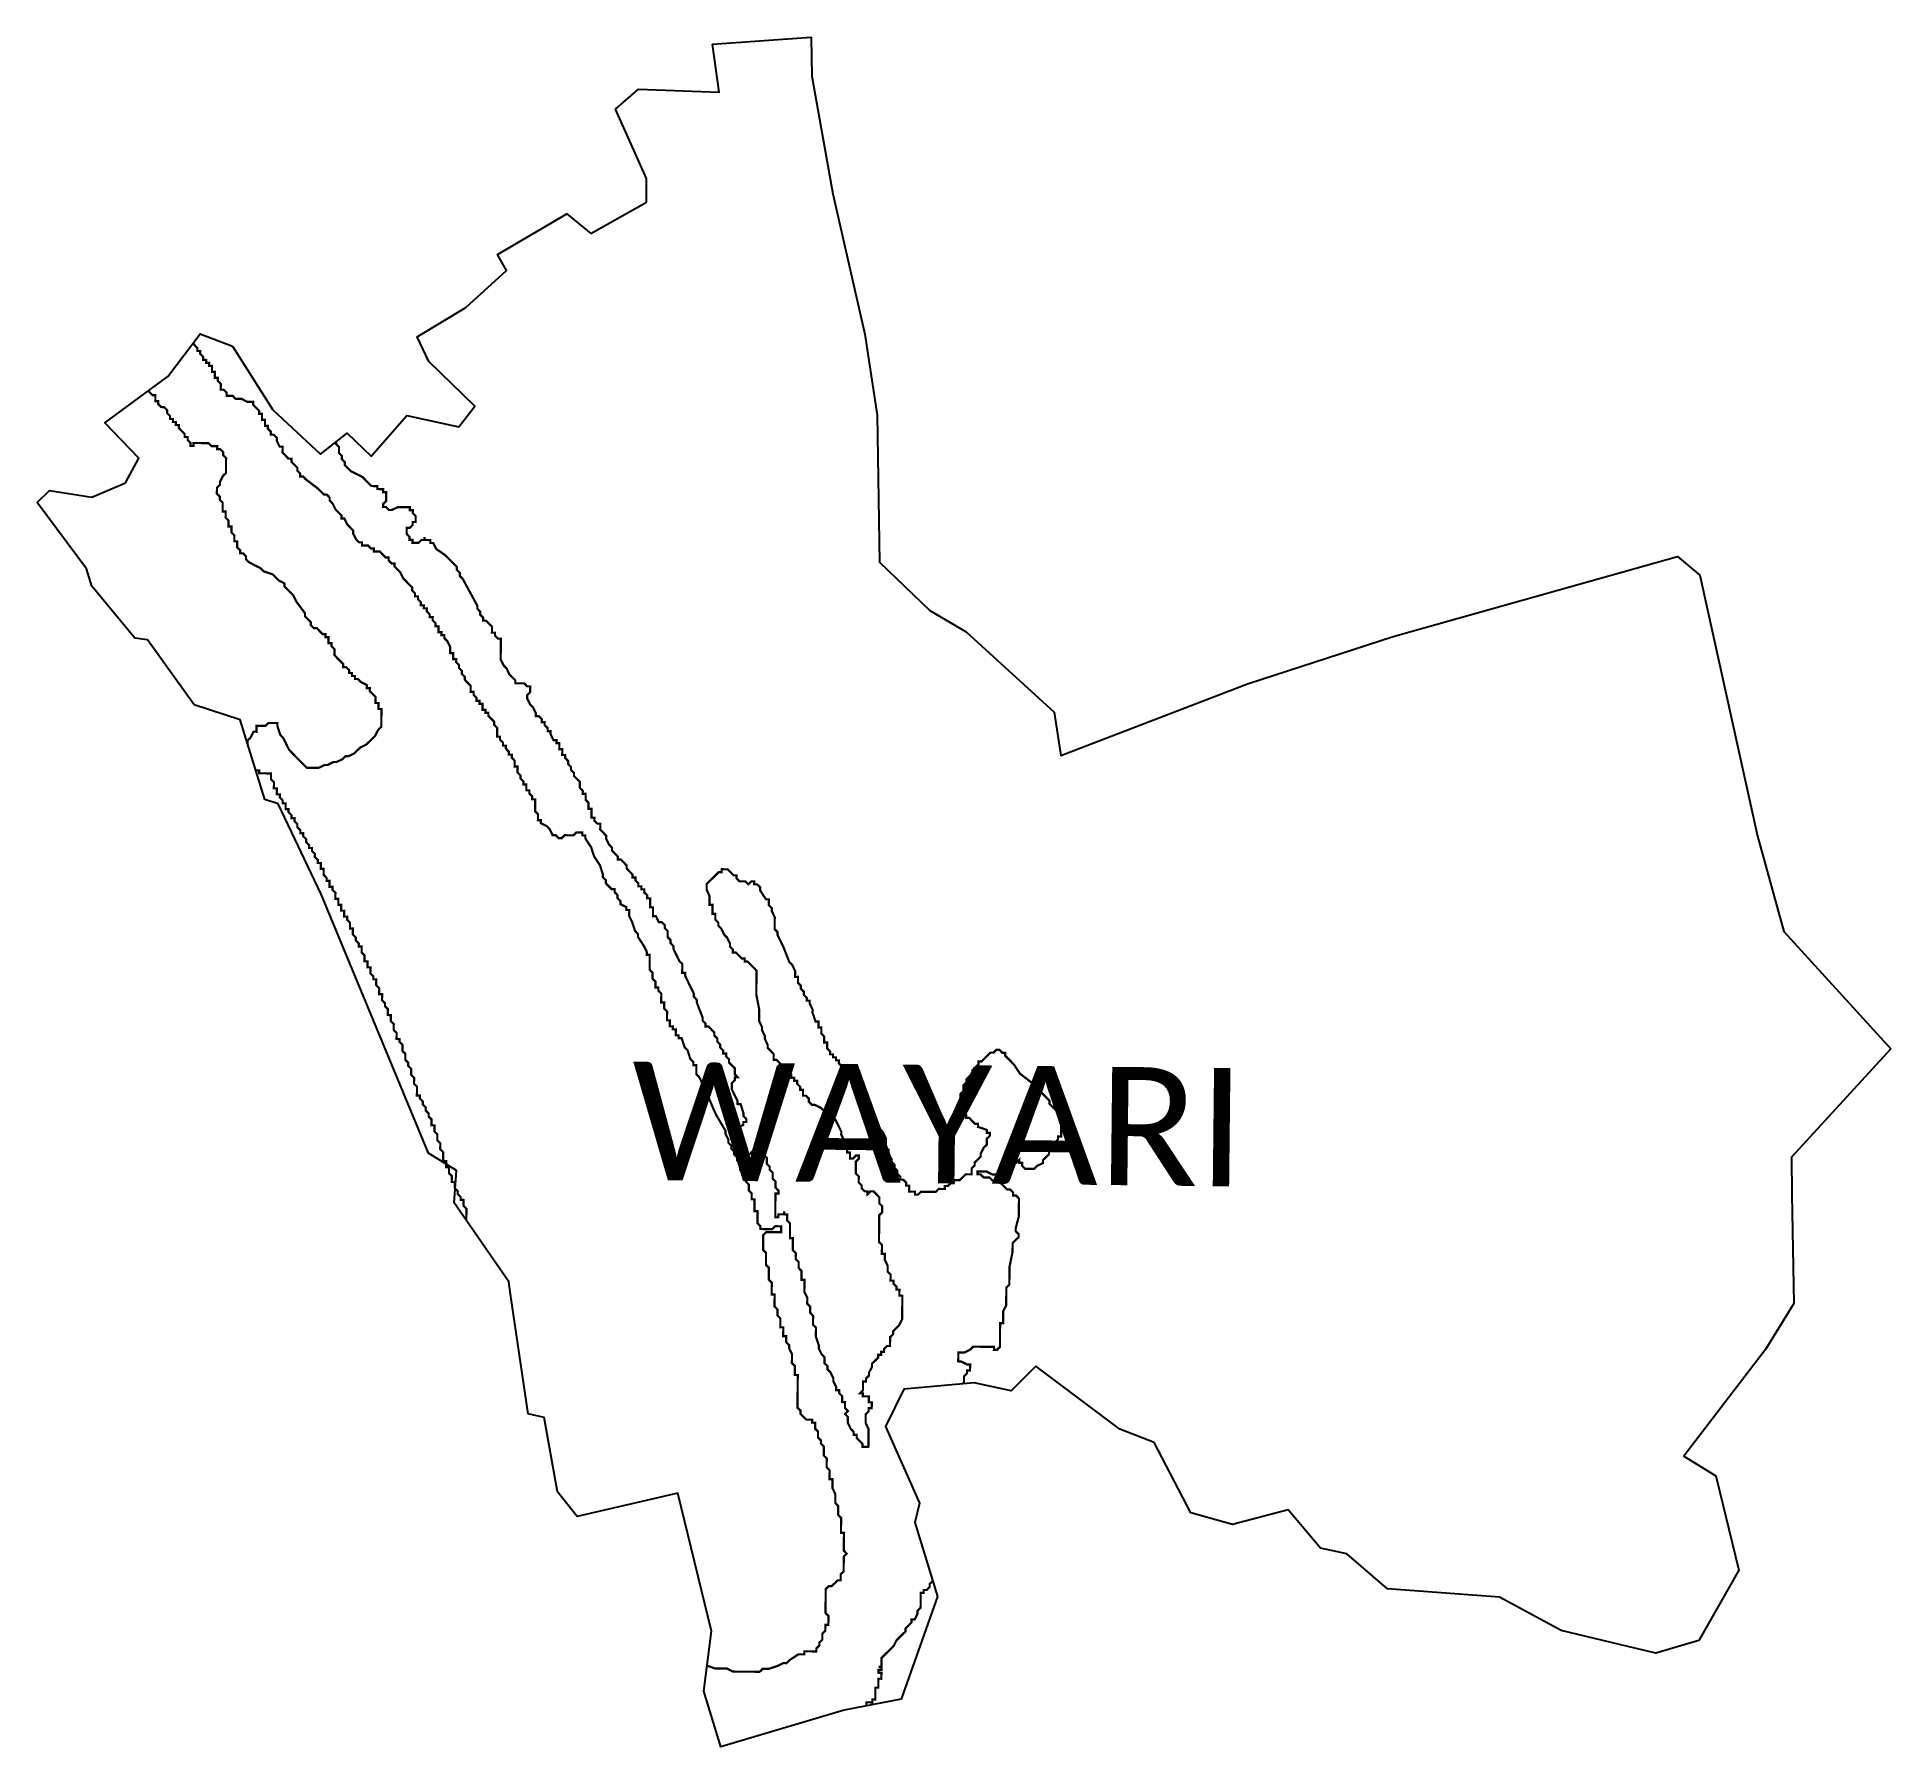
# Model space of a CAD drawing. Header units: metres. Extents: x 337214 to 339741, y 1772614 to 1774944.
import ezdxf

# ---------------------------------------------------------------- set-up
doc = ezdxf.new("R2010")
doc.units = ezdxf.units.M
for name, color, linetype in [('HAZARDS LINE', 1, 'Continuous'), ('village', 3, 'Continuous'), ('VILLAGE NAME', 250, 'Continuous')]:
    doc.layers.add(name, color=color, linetype=linetype)
doc.styles.get("Standard").update_dxf_attribs({"font": 'simplex.shx'})

msp = doc.modelspace()

# ---------------------------------------------------------------- linework, layer by layer
at = {"color": 3, "true_color": 0x00ff00, "flags": 128}
msp.add_lwpolyline([(337968.5, 1774676), (338044.5, 1774718.9)], dxfattribs=at)
at = {"layer": 'HAZARDS LINE', "lineweight": 18, "const_width": 3}
for points in [[(338127, 1772724.7), (338138, 1772720.9), (338146.1, 1772720.9), (338150.2, 1772720.8), (338154.2, 1772720.8), (338162.3, 1772716.7), (338166.3, 1772716.6), (338174.4, 1772716.6), (338186.6, 1772716.5), (338198.7, 1772716.4), (338202.8, 1772720.4), (338206.9, 1772720.4), (338210.9, 1772720.3), (338223.1, 1772724.3), (338231.2, 1772728.3), (338235.3, 1772728.2), (338239.3, 1772732.2), (338251.5, 1772740.2), (338259.6, 1772740.2), (338259.7, 1772744.2), (338263.7, 1772744.2), (338267.8, 1772744.2), (338271.8, 1772744.1), (338275.9, 1772744.1), (338275.9, 1772748.1), (338280, 1772752.1), (338280, 1772756.2), (338284.1, 1772760.2), (338284.1, 1772764.3), (338284.2, 1772768.3), (338288.2, 1772772.3), (338288.3, 1772776.4), (338288.3, 1772780.4), (338292.3, 1772780.4), (338292.4, 1772784.4), (338292.4, 1772788.5), (338292.4, 1772792.5), (338288.4, 1772796.6), (338288.5, 1772800.7), (338288.5, 1772804.7), (338288.5, 1772808.8), (338288.6, 1772812.8), (338288.6, 1772816.9), (338288.6, 1772820.9), (338288.7, 1772825), (338288.7, 1772829), (338292.8, 1772833), (338296.8, 1772833), (338305, 1772841), (338309, 1772841), (338309.1, 1772845), (338309.1, 1772849.1), (338313.2, 1772853.1), (338313.2, 1772857.1), (338313.2, 1772861.2), (338313.3, 1772865.2), (338313.3, 1772869.3), (338313.3, 1772873.3), (338317.4, 1772877.3), (338313.4, 1772881.4), (338313.4, 1772885.5), (338313.5, 1772889.5), (338313.5, 1772893.6), (338313.5, 1772897.6), (338313.6, 1772901.7), (338313.6, 1772905.7), (338309.6, 1772905.7), (338309.6, 1772909.8), (338309.6, 1772913.8), (338309.7, 1772917.9), (338309.7, 1772921.9), (338309.7, 1772926), (338305.7, 1772930.1), (338305.7, 1772934.1), (338305.8, 1772938.2), (338305.8, 1772942.2), (338301.8, 1772946.3), (338301.8, 1772950.3), (338301.9, 1772954.4), (338301.9, 1772958.4), (338297.9, 1772966.6), (338298, 1772970.6), (338298, 1772974.7), (338298, 1772978.7), (338294, 1772978.7), (338294, 1772982.8), (338294, 1772986.8), (338294.1, 1772990.9), (338290.1, 1772995), (338290.1, 1772999), (338290.1, 1773003.1), (338290.2, 1773007.1), (338286.1, 1773011.2), (338286.2, 1773015.2), (338286.2, 1773019.3), (338286.2, 1773023.3), (338282.2, 1773027.4), (338282.3, 1773031.5), (338278.2, 1773035.6), (338278.3, 1773039.6), (338278.3, 1773043.6), (338274.3, 1773047.7), (338274.3, 1773051.8), (338274.4, 1773055.8), (338270.3, 1773055.9), (338270.3, 1773059.9), (338266.3, 1773059.9), (338262.2, 1773060), (338258.2, 1773064.1), (338254.2, 1773068.1), (338254.3, 1773072.2), (338250.2, 1773076.3), (338250.3, 1773080.3), (338250.3, 1773084.4), (338250.3, 1773088.4), (338250.5, 1773104.6), (338250.5, 1773108.7), (338250.6, 1773116.7), (338250.6, 1773120.8), (338246.6, 1773120.8), (338246.6, 1773124.9), (338246.6, 1773128.9), (338246.7, 1773133), (338242.6, 1773137.1), (338242.7, 1773141.1), (338242.7, 1773145.2), (338242.7, 1773149.2), (338238.8, 1773157.3), (338238.8, 1773161.4), (338234.8, 1773165.5), (338234.8, 1773169.5), (338234.8, 1773173.6), (338230.8, 1773173.6), (338230.8, 1773177.6), (338230.9, 1773181.7), (338230.9, 1773185.7), (338226.8, 1773185.8), (338226.9, 1773189.8), (338226.9, 1773193.9), (338226.9, 1773197.9), (338222.9, 1773202), (338223, 1773206), (338223, 1773210.1), (338219, 1773214.2), (338219, 1773218.2), (338219, 1773222.3), (338219.1, 1773226.3), (338219.1, 1773230.4), (338215.1, 1773230.4), (338215.1, 1773234.4), (338215.1, 1773238.5), (338215.2, 1773242.5), (338215.2, 1773246.6), (338211.2, 1773250.7), (338211.2, 1773254.7), (338211.3, 1773258.8), (338211.3, 1773262.8), (338211.3, 1773266.9), (338207.3, 1773270.9), (338207.3, 1773275), (338207.4, 1773279), (338207.4, 1773283.1), (338207.4, 1773287.1), (338203.4, 1773291.2), (338203.5, 1773295.3), (338203.5, 1773299.3), (338203.5, 1773303.4), (338203.6, 1773307.4), (338203.6, 1773311.5), (338207.7, 1773315.5), (338211.7, 1773315.4), (338215.8, 1773315.4), (338219.8, 1773315.4), (338223.9, 1773315.3), (338227.9, 1773315.3), (338227.9, 1773319.4), (338228, 1773323.4), (338223.9, 1773323.4), (338219.9, 1773323.5), (338215.8, 1773319.5), (338211.7, 1773319.5), (338207.7, 1773319.5), (338203.7, 1773319.6), (338199.6, 1773319.6), (338199.6, 1773323.6), (338195.6, 1773327.7), (338195.7, 1773331.8), (338195.7, 1773335.8), (338195.7, 1773339.9), (338195.8, 1773343.9), (338191.7, 1773343.9), (338191.7, 1773348), (338191.8, 1773352), (338191.8, 1773356.1), (338191.8, 1773360.1), (338187.8, 1773360.2), (338187.8, 1773364.2), (338187.9, 1773368.3), (338183.8, 1773372.3), (338183.9, 1773376.4), (338183.9, 1773380.4), (338179.9, 1773384.5), (338179.9, 1773388.6), (338180, 1773392.6), (338180, 1773396.7), (338175.9, 1773396.7), (338176, 1773400.7), (338171.9, 1773400.8), (338172, 1773404.8), (338172, 1773408.9), (338168, 1773413), (338168, 1773417), (338164, 1773421.1), (338164, 1773425.1), (338160, 1773429.2), (338160.1, 1773433.3), (338156, 1773437.3), (338156.1, 1773441.4), (338152.1, 1773449.5), (338152.1, 1773453.6), (338140.1, 1773473.9), (338136.2, 1773482), (338124.3, 1773510.5), (338120.3, 1773518.6), (338116.3, 1773526.7), (338112.3, 1773530.8), (338112.3, 1773534.9), (338112.4, 1773543), (338108.3, 1773543), (338108.4, 1773547), (338104.3, 1773551.1), (338100.4, 1773563.3), (338096.4, 1773567.4), (338092.4, 1773579.6), (338088.4, 1773579.6), (338088.4, 1773583.6), (338084.4, 1773583.7), (338084.4, 1773587.7), (338084.4, 1773591.8), (338080.4, 1773591.8), (338080.4, 1773595.8), (338076.4, 1773595.9), (338076.4, 1773599.9), (338076.4, 1773604), (338072.4, 1773604), (338072.4, 1773608.1), (338072.5, 1773612.1), (338072.5, 1773616.2), (338068.5, 1773620.2), (338068.5, 1773624.3), (338068.5, 1773628.3), (338064.5, 1773628.4), (338064.5, 1773632.4), (338064.6, 1773636.5), (338064.6, 1773640.5), (338060.6, 1773644.6), (338060.6, 1773648.6), (338056.6, 1773648.7), (338056.6, 1773652.7), (338056.6, 1773656.8), (338052.6, 1773660.9), (338052.7, 1773664.9), (338052.7, 1773668.9), (338048.7, 1773673), (338048.7, 1773677.1), (338048.7, 1773681.1), (338048.8, 1773685.2), (338048.8, 1773689.2), (338048.8, 1773693.3), (338044.8, 1773693.3), (338044.8, 1773697.4), (338040.8, 1773705.5), (338032.8, 1773717.7), (338032.9, 1773721.7), (338028.9, 1773725.8), (338024.9, 1773738), (338020.9, 1773746.1), (338021, 1773754.2), (338017, 1773754.3), (338017, 1773758.3), (338008.9, 1773762.4), (338009, 1773766.5), (338004.9, 1773770.5), (338005, 1773774.6), (338001, 1773778.7), (338001, 1773782.7), (337996.9, 1773782.8), (337992.9, 1773786.8), (337988.9, 1773790.9), (337989, 1773795), (337984.9, 1773799), (337985, 1773803.1), (337981, 1773815.3), (337973, 1773827.5), (337969.1, 1773839.7), (337961.1, 1773851.9), (337961.1, 1773855.9), (337957.1, 1773856), (337957.1, 1773860), (337953.1, 1773860), (337949, 1773860.1), (337944.9, 1773856.1), (337940.9, 1773856.1), (337932.8, 1773856.2), (337928.7, 1773852.1), (337924.7, 1773852.2), (337920.6, 1773856.3), (337916.6, 1773856.3), (337912.6, 1773864.4), (337908.6, 1773868.5), (337900.5, 1773872.6), (337900.6, 1773876.7), (337896.5, 1773876.7), (337896.6, 1773880.7), (337896.6, 1773884.8), (337892.6, 1773888.9), (337892.6, 1773892.9), (337892.6, 1773897), (337892.7, 1773901), (337892.7, 1773905.1), (337888.7, 1773905.1), (337888.7, 1773909.1), (337884.7, 1773913.2), (337884.7, 1773917.3), (337880.7, 1773917.3), (337880.7, 1773921.4), (337880.7, 1773925.4), (337876.7, 1773925.4), (337876.7, 1773929.5), (337872.7, 1773933.6), (337872.7, 1773937.6), (337868.7, 1773941.7), (337868.7, 1773945.7), (337868.8, 1773949.8), (337864.7, 1773949.8), (337864.8, 1773953.9), (337864.8, 1773957.9), (337860.8, 1773962), (337860.8, 1773966), (337856.8, 1773966.1), (337856.8, 1773970.1), (337852.8, 1773974.2), (337852.8, 1773978.3), (337848.8, 1773978.3), (337848.8, 1773982.3), (337844.8, 1773986.4), (337844.8, 1773990.5), (337840.8, 1773990.5), (337840.8, 1773994.6), (337840.9, 1774002.6), (337836.9, 1774006.7), (337836.9, 1774010.8), (337832.9, 1774014.9), (337828.9, 1774018.9), (337828.9, 1774023), (337824.9, 1774023), (337824.9, 1774027.1), (337820.8, 1774027.1), (337820.9, 1774031.1), (337820.9, 1774035.2), (337816.9, 1774035.2), (337816.9, 1774039.3), (337812.8, 1774039.3), (337812.9, 1774043.4), (337808.9, 1774047.4), (337808.9, 1774051.5), (337804.8, 1774051.5), (337804.9, 1774055.6), (337804.9, 1774059.6), (337800.9, 1774063.7), (337796.9, 1774067.8), (337796.9, 1774071.8), (337792.9, 1774075.9), (337792.9, 1774080), (337788.9, 1774084), (337789, 1774088.1), (337784.9, 1774092.2), (337785, 1774096.2), (337780.9, 1774096.2), (337781, 1774100.3), (337781, 1774104.3), (337776.9, 1774104.4), (337777, 1774108.4), (337777, 1774112.5), (337773, 1774120.6), (337769, 1774124.7), (337769, 1774128.7), (337765, 1774128.8), (337765, 1774132.8), (337761, 1774132.8), (337761, 1774136.9), (337761.1, 1774140.9), (337757, 1774141), (337757, 1774145), (337753, 1774149.1), (337753.1, 1774153.2), (337749, 1774153.2), (337749, 1774157.2), (337745, 1774161.3), (337745.1, 1774165.4), (337741, 1774165.4), (337741, 1774169.4), (337737, 1774169.5), (337737, 1774173.5), (337733, 1774177.6), (337733, 1774181.7), (337729, 1774181.7), (337729, 1774185.7), (337725, 1774189.8), (337725.1, 1774193.9), (337721, 1774197.9), (337717, 1774202), (337713, 1774206.1), (337709, 1774214.2), (337705, 1774218.3), (337701, 1774222.4), (337701, 1774226.5), (337697, 1774226.5), (337693, 1774230.6), (337693, 1774234.6), (337689, 1774234.6), (337684.9, 1774238.7), (337680.9, 1774242.8), (337676.9, 1774242.8), (337672.8, 1774242.9), (337672.9, 1774246.9), (337668.8, 1774247), (337664.8, 1774251), (337660.8, 1774251.1), (337656.7, 1774251.1), (337656.7, 1774255.2), (337652.7, 1774255.2), (337648.7, 1774259.3), (337644.7, 1774267.4), (337644.7, 1774271.4), (337640.7, 1774275.5), (337636.7, 1774279.6), (337632.7, 1774287.7), (337628.7, 1774287.8), (337628.7, 1774291.8), (337624.7, 1774295.9), (337620.7, 1774300), (337616.7, 1774308.1), (337612.7, 1774312.2), (337612.7, 1774316.2), (337608.7, 1774320.3), (337604.7, 1774320.4), (337596.6, 1774328.5), (337580.5, 1774340.8), (337576.5, 1774344.9), (337572.5, 1774344.9), (337572.5, 1774349), (337568.5, 1774353), (337568.5, 1774357.1), (337564.5, 1774361.2), (337560.5, 1774365.2), (337560.5, 1774369.3), (337556.5, 1774369.3), (337552.5, 1774373.4), (337548.4, 1774377.5), (337548.5, 1774381.5), (337548.5, 1774385.6), (337544.5, 1774385.6), (337540.5, 1774393.7), (337540.5, 1774397.8), (337536.5, 1774401.9), (337532.5, 1774401.9), (337532.5, 1774406), (337528.5, 1774410), (337528.5, 1774414.1), (337524.5, 1774414.1), (337524.5, 1774418.2), (337524.5, 1774422.2), (337520.5, 1774422.2), (337520.5, 1774426.3), (337520.5, 1774430.3), (337516.5, 1774430.4), (337516.5, 1774434.4), (337512.5, 1774438.5), (337508.5, 1774442.6), (337508.5, 1774446.6), (337504.5, 1774446.7), (337500.4, 1774446.7), (337492.4, 1774450.8), (337488.3, 1774450.8), (337484.3, 1774450.9), (337480.3, 1774455), (337476.2, 1774455), (337472.2, 1774455), (337472.2, 1774459.1), (337468.2, 1774463.2), (337464.1, 1774463.2), (337464.2, 1774467.2), (337464.2, 1774471.3), (337460.2, 1774475.4), (337460.2, 1774479.4), (337456.2, 1774479.5), (337456.2, 1774483.5), (337456.2, 1774487.5), (337452.2, 1774487.6), (337452.2, 1774491.6), (337452.3, 1774495.7), (337448.2, 1774495.7), (337448.3, 1774499.8), (337444.2, 1774499.8), (337444.2, 1774503.8), (337440.2, 1774503.9), (337440.2, 1774507.9), (337436.2, 1774512), (337436.2, 1774516), (337432.2, 1774516.1), (337432.2, 1774520.1), (337428.2, 1774524.2), (337426.8, 1774527.2)], [(337365.6, 1774462), (337367, 1774459.9), (337371, 1774455.9), (337375, 1774455.8), (337375, 1774451.8), (337375, 1774447.7), (337379, 1774447.7), (337379, 1774443.6), (337383, 1774439.6), (337387, 1774439.5), (337391.1, 1774435.4), (337391, 1774431.4), (337395, 1774427.3), (337395, 1774423.3), (337399.1, 1774423.2), (337399, 1774419.2), (337403.1, 1774419.2), (337403, 1774415.1), (337407.1, 1774415.1), (337407.1, 1774411), (337411.1, 1774406.9), (337415.1, 1774402.9), (337415, 1774398.8), (337419.1, 1774398.8), (337419.1, 1774394.7), (337423.1, 1774390.7), (337423, 1774386.6), (337427.1, 1774386.6), (337427.1, 1774390.6), (337431.2, 1774390.6), (337435.2, 1774390.6), (337439.3, 1774390.5), (337443.3, 1774390.5), (337447.4, 1774390.5), (337451.4, 1774386.4), (337455.4, 1774386.3), (337459.5, 1774386.3), (337459.4, 1774382.3), (337463.5, 1774382.2), (337467.5, 1774378.1), (337467.5, 1774374.1), (337471.5, 1774370), (337471.4, 1774366), (337471.4, 1774361.9), (337471.4, 1774357.9), (337471.3, 1774353.8), (337471.3, 1774349.8), (337467.2, 1774345.8), (337463.1, 1774337.7), (337463.1, 1774333.7), (337459, 1774329.6), (337459, 1774325.6), (337458.9, 1774321.5), (337463, 1774317.5), (337462.9, 1774313.4), (337466.9, 1774309.3), (337466.9, 1774305.3), (337466.9, 1774301.2), (337466.8, 1774297.2), (337470.9, 1774297.2), (337470.9, 1774293.1), (337470.8, 1774289.1), (337474.8, 1774285), (337474.8, 1774280.9), (337474.8, 1774276.9), (337478.8, 1774276.8), (337478.8, 1774272.8), (337478.7, 1774268.7), (337482.8, 1774264.7), (337482.7, 1774260.6), (337482.7, 1774256.6), (337486.7, 1774256.5), (337486.7, 1774252.5), (337486.7, 1774248.4), (337490.7, 1774244.4), (337490.7, 1774240.3), (337494.7, 1774240.3), (337498.7, 1774236.2), (337498.7, 1774232.2), (337502.7, 1774228.1), (337518.8, 1774219.8), (337522.8, 1774215.8), (337535, 1774211.6), (337539, 1774207.5), (337543, 1774203.5), (337551, 1774199.3), (337551, 1774195.3), (337555, 1774191.2), (337559, 1774187.1), (337563.1, 1774183), (337567, 1774174.9), (337579, 1774158.6), (337579, 1774154.6), (337583, 1774150.5), (337587, 1774146.4), (337587, 1774142.4), (337591, 1774138.3), (337595.1, 1774138.3), (337603.1, 1774130.1), (337607.1, 1774130.1), (337607.1, 1774126), (337611.2, 1774126), (337611.1, 1774117.9), (337615.1, 1774117.8), (337615.1, 1774113.8), (337619.1, 1774109.7), (337619.1, 1774105.7), (337619.1, 1774101.6), (337623.1, 1774097.5), (337627.1, 1774093.5), (337631.1, 1774089.4), (337631.1, 1774085.3), (337635.1, 1774085.3), (337639.1, 1774081.2), (337639.1, 1774077.2), (337643.1, 1774077.1), (337643.1, 1774073.1), (337647.2, 1774073.1), (337647.1, 1774069), (337651.2, 1774069), (337655.2, 1774064.9), (337663.3, 1774060.8), (337663.2, 1774056.7), (337667.3, 1774056.7), (337667.2, 1774052.6), (337671.2, 1774048.6), (337675.3, 1774044.5), (337675.2, 1774040.4), (337675.2, 1774036.4), (337679.2, 1774036.4), (337679.2, 1774032.3), (337679.2, 1774028.3), (337683.2, 1774028.2), (337683.2, 1774024.2), (337683.2, 1774020.1), (337683.1, 1774016.1), (337683.1, 1774012), (337683.1, 1774008), (337683, 1774003.9), (337678.9, 1773999.9), (337674.8, 1773991.9), (337670.8, 1773987.8), (337666.7, 1773983.8), (337662.6, 1773979.8), (337654.5, 1773975.8), (337650.4, 1773971.8), (337646.3, 1773967.8), (337638.2, 1773963.8), (337634.1, 1773963.8), (337630, 1773959.8), (337621.9, 1773955.9), (337617.9, 1773955.9), (337609.7, 1773951.9), (337605.7, 1773951.9), (337597.6, 1773948), (337593.5, 1773948), (337589.5, 1773948), (337585.4, 1773948.1), (337581.4, 1773948.1), (337577.4, 1773952.2), (337573.3, 1773956.2), (337569.3, 1773960.3), (337565.3, 1773964.4), (337557.3, 1773972.6), (337553.3, 1773980.7), (337549.3, 1773988.8), (337545.3, 1773992.9), (337541.4, 1774005.1), (337541.4, 1774009.1), (337537.3, 1774009.2), (337533.3, 1774009.2), (337529.3, 1774009.2), (337525.2, 1774005.2), (337521.1, 1774005.3), (337517.1, 1774005.3), (337513, 1774005.3), (337513, 1774001.3), (337513, 1773997.2), (337508.9, 1773997.3), (337504.8, 1773989.2), (337500.7, 1773985.2), (337500.7, 1773981.1), (337500.7, 1773980.6)], [(337621.4, 1774392.1), (337621.4, 1774389), (337625.4, 1774385), (337625.4, 1774380.9), (337625.4, 1774376.9), (337629.4, 1774372.8), (337629.3, 1774368.7), (337633.3, 1774364.6), (337633.3, 1774360.6), (337637.3, 1774356.5), (337641.3, 1774352.4), (337649.4, 1774348.3), (337657.5, 1774344.2), (337661.5, 1774340.1), (337665.5, 1774336), (337669.5, 1774332), (337673.6, 1774331.9), (337677.6, 1774331.9), (337677.6, 1774327.9), (337681.6, 1774327.8), (337685.7, 1774327.8), (337685.6, 1774323.7), (337689.7, 1774323.7), (337689.6, 1774319.7), (337689.6, 1774315.6), (337689.6, 1774311.6), (337685.5, 1774307.5), (337685.5, 1774303.5), (337689.5, 1774303.5), (337693.5, 1774299.4), (337697.6, 1774299.4), (337705.7, 1774303.3), (337709.8, 1774303.3), (337713.8, 1774303.3), (337717.9, 1774303.2), (337721.9, 1774303.2), (337721.9, 1774299.2), (337725.9, 1774299.1), (337725.9, 1774295.1), (337729.9, 1774291), (337729.9, 1774286.9), (337729.8, 1774282.9), (337725.8, 1774282.9), (337725.7, 1774278.9), (337721.7, 1774274.9), (337717.6, 1774274.9), (337717.6, 1774270.8), (337717.6, 1774266.8), (337721.6, 1774262.7), (337721.5, 1774258.7), (337725.6, 1774258.6), (337725.5, 1774254.6), (337729.6, 1774254.6), (337733.6, 1774254.5), (337737.7, 1774258.5), (337741.8, 1774258.5), (337741.8, 1774262.6), (337741.8, 1774258.5), (337745.8, 1774258.5), (337749.9, 1774258.4), (337749.8, 1774254.4), (337753.9, 1774254.4), (337757.9, 1774246.2), (337769.9, 1774238), (337774, 1774234), (337782, 1774225.8), (337786, 1774221.7), (337786, 1774217.7), (337790, 1774213.6), (337789.9, 1774209.5), (337794, 1774205.5), (337813.9, 1774168.9), (337813.9, 1774164.8), (337817.9, 1774160.7), (337817.8, 1774156.7), (337821.9, 1774152.6), (337821.8, 1774148.5), (337825.9, 1774148.5), (337829.9, 1774144.4), (337833.9, 1774140.3), (337833.9, 1774136.3), (337833.8, 1774132.3), (337837.9, 1774132.2), (337837.9, 1774128.2), (337841.9, 1774124.1), (337845.9, 1774124.1), (337845.9, 1774120), (337845.9, 1774116), (337845.8, 1774111.9), (337845.8, 1774107.9), (337845.8, 1774103.8), (337845.7, 1774099.8), (337845.7, 1774095.7), (337849.7, 1774087.6), (337853.7, 1774083.5), (337857.7, 1774075.4), (337861.7, 1774071.3), (337865.7, 1774067.2), (337865.7, 1774063.2), (337869.7, 1774063.1), (337873.8, 1774063.1), (337877.8, 1774063.1), (337881.8, 1774059), (337885.9, 1774059), (337885.8, 1774054.9), (337885.8, 1774050.9), (337881.7, 1774046.8), (337881.7, 1774042.8), (337885.7, 1774034.7), (337889.7, 1774030.6), (337893.7, 1774022.5), (337893.6, 1774018.4), (337897.7, 1774018.4), (337901.7, 1774014.3), (337901.7, 1774010.2), (337905.7, 1774010.2), (337905.7, 1774006.2), (337909.7, 1774002.1), (337909.7, 1773998), (337913.7, 1773998), (337913.7, 1773994), (337917.6, 1773985.8), (337921.7, 1773985.8), (337921.7, 1773981.7), (337925.7, 1773981.7), (337925.7, 1773977.7), (337925.6, 1773973.6), (337929.7, 1773973.6), (337929.7, 1773969.5), (337929.6, 1773965.5), (337933.7, 1773965.5), (337933.6, 1773961.4), (337937.7, 1773957.3), (337937.6, 1773953.3), (337941.6, 1773949.2), (337941.6, 1773945.1), (337945.6, 1773941.1), (337945.6, 1773937), (337949.6, 1773932.9), (337953.6, 1773928.9), (337953.6, 1773924.8), (337953.5, 1773920.8), (337957.6, 1773916.7), (337957.5, 1773912.6), (337961.6, 1773912.6), (337961.5, 1773908.5), (337961.5, 1773904.5), (337965.5, 1773900.4), (337965.5, 1773896.4), (337965.5, 1773892.3), (337969.5, 1773892.3), (337969.5, 1773888.2), (337969.4, 1773884.2), (337969.4, 1773880.1), (337973.5, 1773880.1), (337973.4, 1773876.1), (337977.4, 1773872), (337981.5, 1773871.9), (337981.5, 1773867.9), (337981.4, 1773863.9), (337985.4, 1773859.8), (337989.4, 1773855.7), (337989.4, 1773851.6), (337993.4, 1773843.5), (337997.4, 1773839.4), (337997.4, 1773835.4), (338001.4, 1773831.3), (338005.4, 1773827.2), (338005.4, 1773823.2), (338009.4, 1773823.1), (338013.4, 1773819.1), (338017.4, 1773815), (338017.4, 1773810.9), (338021.4, 1773806.8), (338025.4, 1773802.8), (338025.4, 1773798.7), (338029.5, 1773798.7), (338029.4, 1773794.6), (338033.4, 1773790.6), (338033.4, 1773786.5), (338037.5, 1773786.5), (338037.4, 1773782.4), (338041.5, 1773782.4), (338041.4, 1773778.3), (338045.5, 1773774.3), (338045.4, 1773770.2), (338049.5, 1773770.2), (338049.4, 1773766.1), (338049.4, 1773758), (338053.4, 1773758), (338053.4, 1773754), (338053.3, 1773749.9), (338053.3, 1773745.9), (338057.4, 1773745.8), (338061.3, 1773737.7), (338065.4, 1773737.7), (338069.4, 1773733.6), (338069.4, 1773729.5), (338073.4, 1773725.5), (338073.4, 1773721.4), (338073.3, 1773717.4), (338077.3, 1773713.3), (338077.3, 1773709.2), (338081.3, 1773705.1), (338081.3, 1773701.1), (338085.3, 1773693), (338089.2, 1773684.8), (338093.3, 1773680.8), (338093.2, 1773672.7), (338093.2, 1773668.6), (338097.2, 1773668.6), (338097.2, 1773664.5), (338109.1, 1773640.1), (338109.1, 1773636.1), (338113.1, 1773632), (338113.1, 1773628), (338121, 1773607.7), (338121, 1773603.6), (338125, 1773599.5), (338124.9, 1773595.5), (338129, 1773595.5), (338133, 1773591.4), (338137, 1773587.3), (338137, 1773583.2), (338141, 1773579.2), (338141, 1773575.1), (338145, 1773571), (338145, 1773567), (338149, 1773562.9), (338148.9, 1773558.9), (338153, 1773558.8), (338152.9, 1773554.8), (338157, 1773550.7), (338156.9, 1773546.6), (338160.9, 1773542.6), (338165, 1773538.5), (338164.9, 1773534.4), (338164.9, 1773530.4), (338168.9, 1773526.3), (338164.9, 1773526.3), (338164.8, 1773522.3), (338160.7, 1773518.3), (338160.7, 1773514.2), (338160.7, 1773510.2), (338168.6, 1773493.9), (338168.6, 1773489.9), (338172.7, 1773489.8), (338176.6, 1773477.7), (338176.6, 1773473.6), (338180.6, 1773469.5), (338180.6, 1773465.5), (338176.5, 1773465.5), (338176.5, 1773461.5), (338168.3, 1773457.5), (338164.3, 1773457.5), (338168.3, 1773453.4), (338168.2, 1773445.3), (338172.3, 1773441.3), (338172.2, 1773433.2), (338176.2, 1773425), (338180.2, 1773421), (338184.2, 1773420.9), (338188.3, 1773424.9), (338192.4, 1773424.9), (338196.4, 1773424.9), (338196.4, 1773428.9), (338200.5, 1773428.9), (338200.5, 1773424.8), (338204.5, 1773424.8), (338204.5, 1773420.8), (338208.5, 1773416.7), (338208.5, 1773412.6), (338208.4, 1773408.6), (338212.4, 1773404.5), (338212.4, 1773400.4), (338216.4, 1773396.4), (338216.4, 1773392.3), (338216.4, 1773388.3), (338220.4, 1773384.2), (338220.3, 1773380.1), (338220.3, 1773376.1), (338224.3, 1773372), (338224.3, 1773368), (338220.2, 1773368), (338220.2, 1773359.9), (338220.1, 1773355.9), (338220.1, 1773351.8), (338220.1, 1773347.8), (338220, 1773339.7), (338220, 1773335.6), (338224, 1773335.6), (338224.1, 1773339.6), (338232.1, 1773339.6), (338232.2, 1773343.6), (338232.1, 1773339.6), (338236.2, 1773339.5), (338236.1, 1773331.4), (338240.1, 1773327.4), (338240.1, 1773323.3), (338240.1, 1773319.3), (338240, 1773315.2), (338240, 1773311.2), (338240, 1773307.1), (338244, 1773307.1), (338244, 1773303), (338243.9, 1773294.9), (338243.9, 1773290.9), (338247.9, 1773286.8), (338247.9, 1773282.8), (338247.8, 1773278.7), (338251.9, 1773274.6), (338251.8, 1773270.6), (338251.8, 1773266.5), (338255.8, 1773262.4), (338255.8, 1773258.4), (338255.7, 1773254.4), (338255.7, 1773250.3), (338259.8, 1773250.3), (338259.7, 1773246.2), (338259.7, 1773238.1), (338259.6, 1773234.1), (338263.6, 1773225.9), (338263.6, 1773221.9), (338263.5, 1773217.9), (338267.6, 1773213.8), (338267.5, 1773205.7), (338271.5, 1773201.6), (338271.5, 1773197.5), (338271.4, 1773193.5), (338271.4, 1773189.4), (338275.4, 1773185.4), (338275.4, 1773181.3), (338275.3, 1773173.2), (338279.3, 1773161), (338279.2, 1773157), (338283.2, 1773148.9), (338287.2, 1773144.8), (338287.2, 1773136.7), (338291.2, 1773132.6), (338291.1, 1773128.6), (338295.2, 1773124.5), (338299.1, 1773116.4), (338299.1, 1773112.3), (338303.1, 1773104.2), (338303.1, 1773100.1), (338307.1, 1773100.1), (338307.1, 1773096), (338311.1, 1773092), (338311.1, 1773087.9), (338311, 1773083.9), (338315.1, 1773083.8), (338315, 1773079.8), (338315, 1773075.7), (338319, 1773071.7), (338314.9, 1773067.6), (338318.9, 1773063.6), (338318.9, 1773059.5), (338318.9, 1773055.5), (338322.9, 1773047.3), (338326.9, 1773043.3), (338326.8, 1773039.2), (338330.9, 1773039.2), (338330.9, 1773035.1), (338334.9, 1773031), (338338.9, 1773027), (338338.9, 1773022.9), (338342.9, 1773022.9), (338346.9, 1773022.8), (338347, 1773026.9), (338347, 1773030.9), (338347, 1773035), (338347.1, 1773039), (338347.1, 1773043.1), (338347.1, 1773047.1), (338343.2, 1773055.3), (338343.2, 1773059.3), (338343.2, 1773063.4), (338343.3, 1773067.4), (338347.3, 1773071.4), (338347.4, 1773075.5), (338351.4, 1773075.4), (338351.5, 1773079.5), (338351.5, 1773083.5), (338347.4, 1773083.6), (338347.5, 1773087.6), (338347.5, 1773091.7), (338343.5, 1773091.7), (338339.4, 1773091.7), (338339.4, 1773095.8), (338335.4, 1773095.8), (338339.5, 1773099.8), (338339.5, 1773103.9), (338339.5, 1773107.9), (338339.6, 1773112), (338343.6, 1773111.9), (338343.7, 1773116), (338347.7, 1773120), (338347.8, 1773124.1), (338351.9, 1773132.1), (338351.9, 1773136.2), (338356, 1773140.2), (338360.1, 1773144.2), (338360.1, 1773148.2), (338364.2, 1773148.2), (338364.2, 1773152.3), (338368.2, 1773152.2), (338368.3, 1773156.3), (338372.4, 1773160.3), (338376.4, 1773160.3), (338376.4, 1773164.3), (338376.5, 1773168.3), (338376.5, 1773172.4), (338380.6, 1773176.4), (338380.6, 1773180.5), (338388.8, 1773188.5), (338392.9, 1773196.6), (338392.9, 1773200.6), (338393, 1773204.7), (338393, 1773208.7), (338393, 1773212.7), (338393.1, 1773216.8), (338393.1, 1773220.8), (338393.1, 1773224.9), (338393.2, 1773228.9), (338389.1, 1773229), (338389.1, 1773233), (338389.2, 1773237.1), (338385.1, 1773237.1), (338385.2, 1773241.2), (338381.1, 1773245.2), (338381.2, 1773249.3), (338377.1, 1773249.3), (338377.2, 1773253.4), (338377.2, 1773257.4), (338373.2, 1773261.5), (338373.2, 1773265.5), (338373.2, 1773269.6), (338369.3, 1773277.7), (338369.3, 1773281.8), (338369.3, 1773285.8), (338365.3, 1773285.8), (338365.3, 1773289.9), (338365.4, 1773293.9), (338365.4, 1773298), (338361.4, 1773302.1), (338361.4, 1773306.1), (338361.5, 1773322.3), (338361.6, 1773326.4), (338361.6, 1773330.4), (338361.6, 1773334.5), (338361.7, 1773338.5), (338365.7, 1773342.5), (338365.8, 1773346.6), (338365.8, 1773350.6), (338361.8, 1773354.7), (338361.8, 1773358.7), (338361.9, 1773362.8), (338357.9, 1773366.9), (338353.8, 1773371), (338349.8, 1773371), (338345.7, 1773367), (338345.7, 1773371), (338341.7, 1773371.1), (338337.7, 1773375.1), (338337.7, 1773379.2), (338333.7, 1773383.3), (338333.7, 1773387.3), (338333.8, 1773391.4), (338329.8, 1773395.4), (338329.8, 1773399.5), (338329.8, 1773403.5), (338329.9, 1773407.6), (338329.9, 1773411.6), (338334, 1773415.7), (338334, 1773419.7), (338329.9, 1773419.7), (338325.9, 1773415.7), (338321.8, 1773415.7), (338321.9, 1773419.8), (338321.9, 1773423.8), (338317.8, 1773423.9), (338317.9, 1773432), (338309.9, 1773448.2), (338310, 1773452.3), (338306, 1773460.4), (338302, 1773468.5), (338298, 1773472.6), (338294, 1773476.7), (338294, 1773480.8), (338290, 1773480.8), (338285.9, 1773480.8), (338281.9, 1773484.9), (338273.8, 1773489), (338269.8, 1773489), (338265.8, 1773493.1), (338265.8, 1773497.2), (338261.8, 1773501.3), (338257.8, 1773501.3), (338257.8, 1773505.3), (338257.8, 1773509.4), (338253.8, 1773509.4), (338253.8, 1773513.5), (338249.8, 1773517.5), (338249.8, 1773521.6), (338245.8, 1773521.6), (338245.8, 1773525.7), (338241.8, 1773525.7), (338241.8, 1773529.8), (338237.8, 1773533.8), (338237.8, 1773537.9), (338233.8, 1773537.9), (338229.8, 1773542), (338225.7, 1773546.1), (338221.7, 1773550.2), (338217.7, 1773550.2), (338217.7, 1773558.3), (338213.7, 1773562.4), (338209.7, 1773566.5), (338209.7, 1773570.5), (338205.8, 1773578.6), (338205.8, 1773582.7), (338201.8, 1773590.8), (338201.9, 1773594.9), (338197.9, 1773603), (338197.9, 1773611.1), (338198, 1773619.2), (338194.1, 1773639.5), (338194.2, 1773643.5), (338194.2, 1773647.6), (338194.2, 1773651.6), (338194.3, 1773655.6), (338194.3, 1773659.7), (338194.3, 1773663.7), (338194.3, 1773667.8), (338194.4, 1773671.8), (338190.4, 1773675.9), (338186.4, 1773680), (338182.3, 1773684.1), (338178.3, 1773684.1), (338178.3, 1773688.2), (338174.3, 1773688.2), (338170.3, 1773692.3), (338166.2, 1773696.4), (338162.2, 1773696.4), (338162.2, 1773700.4), (338158.2, 1773704.5), (338158.3, 1773708.6), (338154.3, 1773716.7), (338150.3, 1773720.8), (338146.3, 1773728.9), (338142.3, 1773733), (338142.3, 1773737), (338138.3, 1773741.1), (338138.3, 1773745.2), (338138.3, 1773749.2), (338134.3, 1773749.2), (338134.3, 1773753.3), (338134.4, 1773757.3), (338134.4, 1773761.4), (338130.3, 1773761.4), (338130.4, 1773765.5), (338130.4, 1773773.6), (338126.5, 1773781.7), (338126.5, 1773785.7), (338126.5, 1773789.8), (338130.6, 1773793.8), (338134.7, 1773797.8), (338138.8, 1773801.8), (338142.9, 1773805.9), (338146.9, 1773805.8), (338146.9, 1773809.9), (338151, 1773809.8), (338155, 1773809.8), (338159, 1773805.7), (338163.1, 1773801.6), (338167.1, 1773801.6), (338167.1, 1773797.6), (338171.1, 1773793.5), (338175.1, 1773793.4), (338179.2, 1773793.4), (338183.2, 1773789.3), (338187.3, 1773793.4), (338191.3, 1773793.3), (338191.3, 1773789.3), (338195.3, 1773789.2), (338199.4, 1773785.2), (338199.3, 1773781.1), (338207.3, 1773768.9), (338211.4, 1773768.9), (338211.3, 1773764.8), (338211.3, 1773760.8), (338215.3, 1773756.7), (338215.3, 1773752.6), (338219.3, 1773744.5), (338219.2, 1773740.5), (338219.2, 1773736.4), (338219.2, 1773732.4), (338219.1, 1773728.3), (338223.1, 1773724.2), (338223.1, 1773720.2), (338227.1, 1773712.1), (338231.1, 1773703.9), (338239, 1773683.6), (338243, 1773679.5), (338247, 1773671.4), (338247, 1773667.4), (338246.9, 1773663.3), (338251, 1773663.3), (338250.9, 1773659.2), (338250.9, 1773655.2), (338254.9, 1773651.1), (338254.9, 1773647.1), (338258.9, 1773643), (338258.9, 1773638.9), (338262.9, 1773634.8), (338262.9, 1773630.8), (338266.9, 1773630.8), (338266.9, 1773626.7), (338270.9, 1773618.6), (338270.8, 1773614.5), (338274.8, 1773602.4), (338278.8, 1773602.3), (338278.8, 1773598.3), (338278.8, 1773594.2), (338282.8, 1773594.2), (338282.8, 1773590.1), (338282.7, 1773586.1), (338286.7, 1773582), (338286.7, 1773578), (338286.7, 1773573.9), (338290.7, 1773573.9), (338290.7, 1773569.8), (338290.7, 1773565.8), (338294.7, 1773561.7), (338294.6, 1773557.7), (338298.7, 1773557.6), (338298.7, 1773553.6), (338302.7, 1773553.6), (338302.7, 1773549.5), (338306.7, 1773549.5), (338306.7, 1773545.4), (338310.7, 1773541.3), (338314.7, 1773537.3), (338318.7, 1773533.2), (338322.7, 1773529.1), (338322.7, 1773525), (338326.8, 1773525), (338326.7, 1773521), (338330.8, 1773520.9), (338330.7, 1773516.9), (338334.8, 1773516.9), (338334.8, 1773512.8), (338338.8, 1773508.7), (338342.8, 1773504.6), (338342.8, 1773500.6), (338346.8, 1773496.5), (338346.7, 1773492.5), (338350.7, 1773484.3), (338358.6, 1773464), (338362.6, 1773455.9), (338366.6, 1773451.8), (338370.6, 1773443.7), (338370.6, 1773439.6), (338370.5, 1773427.5), (338374.5, 1773427.5), (338374.5, 1773423.4), (338374.5, 1773419.4), (338378.5, 1773415.3), (338378.5, 1773411.2), (338382.5, 1773407.2), (338382.4, 1773403.1), (338386.4, 1773399), (338386.4, 1773395), (338390.4, 1773390.9), (338390.4, 1773386.9), (338394.4, 1773386.8), (338398.5, 1773382.7), (338398.4, 1773378.7), (338402.5, 1773378.7), (338402.4, 1773374.6), (338402.4, 1773370.6), (338406.5, 1773370.5), (338410.5, 1773370.5), (338410.5, 1773366.4), (338414.5, 1773366.4), (338418.6, 1773370.4), (338422.6, 1773370.4), (338426.7, 1773370.4), (338430.7, 1773370.3), (338434.8, 1773370.3), (338438.8, 1773370.3), (338442.9, 1773374.3), (338447, 1773374.2), (338451, 1773374.2), (338451, 1773378.3), (338455.1, 1773378.2), (338459.2, 1773382.2), (338463.2, 1773382.2), (338463.3, 1773386.3), (338467.3, 1773386.2), (338471.3, 1773386.2), (338475.4, 1773390.2), (338479.5, 1773394.2), (338483.6, 1773394.2), (338487.6, 1773394.2), (338487.6, 1773398.2), (338487.7, 1773402.3), (338491.8, 1773406.3), (338491.8, 1773410.3), (338499.9, 1773418.3), (338500, 1773422.4), (338504.1, 1773430.5), (338508.2, 1773434.5), (338508.2, 1773442.6), (338512.3, 1773446.6), (338512.4, 1773450.6), (338508.3, 1773450.7), (338508.3, 1773454.7), (338496.2, 1773458.9), (338496.3, 1773462.9), (338492.2, 1773462.9), (338488.2, 1773467), (338484.2, 1773471.1), (338480.1, 1773471.1), (338480.2, 1773475.2), (338476.2, 1773479.3), (338476.2, 1773483.3), (338476.2, 1773487.4), (338472.2, 1773491.4), (338472.2, 1773495.5), (338472.3, 1773499.5), (338472.3, 1773503.6), (338476.4, 1773507.6), (338476.5, 1773515.7), (338480.5, 1773519.7), (338480.6, 1773523.8), (338488.7, 1773531.8), (338488.8, 1773535.8), (338492.8, 1773535.8), (338492.8, 1773539.9), (338496.9, 1773543.9), (338497, 1773547.9), (338501, 1773547.9), (338505.1, 1773551.9), (338509.2, 1773555.9), (338513.2, 1773559.9), (338517.3, 1773559.9), (338521.4, 1773563.9), (338525.4, 1773563.9), (338529.4, 1773559.8), (338533.5, 1773559.8), (338533.4, 1773555.7), (338541.5, 1773547.6), (338545.5, 1773543.5), (338553.5, 1773531.3), (338569.6, 1773519), (338581.6, 1773506.7), (338585.6, 1773502.7), (338589.7, 1773498.6), (338593.7, 1773494.5), (338593.6, 1773490.5), (338597.6, 1773486.4), (338601.7, 1773482.3), (338605.7, 1773478.2), (338605.6, 1773474.2), (338609.7, 1773470.1), (338609.6, 1773466), (338609.6, 1773462), (338609.6, 1773457.9), (338609.5, 1773453.9), (338609.5, 1773449.8), (338609.5, 1773445.8), (338605.4, 1773445.8), (338605.4, 1773441.8), (338601.3, 1773437.8), (338601.3, 1773433.7), (338597.2, 1773433.7), (338597.2, 1773429.7), (338593.1, 1773425.7), (338593.1, 1773421.6), (338589, 1773417.6), (338584.9, 1773413.6), (338584.9, 1773409.6), (338576.7, 1773405.6), (338572.7, 1773401.6), (338568.6, 1773401.6), (338564.6, 1773401.6), (338560.5, 1773401.7), (338556.5, 1773405.7), (338556.5, 1773409.8), (338552.5, 1773409.8), (338552.5, 1773413.9), (338548.4, 1773409.9), (338544.4, 1773409.9), (338540.3, 1773405.9), (338536.3, 1773405.9), (338532.2, 1773405.9), (338532.2, 1773401.9), (338532.2, 1773397.8), (338532.1, 1773393.8), (338528.1, 1773393.8), (338524, 1773393.9), (338520, 1773393.9), (338515.9, 1773393.9), (338507.9, 1773398), (338503.8, 1773398.1), (338499.8, 1773398.1), (338495.7, 1773398.1), (338495.7, 1773394.1), (338499.7, 1773394.1), (338503.8, 1773390), (338507.8, 1773389.9), (338511.9, 1773389.9), (338515.9, 1773385.8), (338528, 1773381.7), (338532, 1773377.6), (338536, 1773373.5), (338540.1, 1773373.5), (338544.1, 1773369.4), (338544, 1773365.4), (338548.1, 1773365.3), (338552.1, 1773361.2), (338552.1, 1773357.2), (338552, 1773353.1), (338552, 1773349.1), (338552, 1773345), (338551.9, 1773341), (338551.9, 1773337), (338547.7, 1773320.8), (338547.7, 1773316.7), (338551.7, 1773312.7), (338551.7, 1773308.6), (338547.6, 1773304.6), (338543.5, 1773300.6), (338543.5, 1773296.5), (338543.4, 1773292.5), (338543.4, 1773288.4), (338539.2, 1773268.2), (338539.1, 1773252), (338539, 1773248), (338539, 1773243.9), (338534.9, 1773239.9), (338534.9, 1773235.9), (338534.9, 1773231.8), (338534.8, 1773227.8), (338534.8, 1773223.7), (338534.7, 1773215.6), (338530.6, 1773207.6), (338530.6, 1773203.5), (338530.5, 1773199.5), (338530.5, 1773195.4), (338530.5, 1773191.4), (338526.4, 1773191.4), (338526.4, 1773187.4), (338526.3, 1773179.3), (338526.3, 1773175.2), (338526.2, 1773167.1), (338526.2, 1773163.1), (338526.2, 1773159), (338522.1, 1773155), (338518, 1773155), (338518.1, 1773159.1), (338514, 1773159.1), (338510, 1773159.2), (338505.9, 1773159.2), (338501.9, 1773159.2), (338497.8, 1773159.3), (338493.8, 1773159.3), (338489.7, 1773159.3), (338485.7, 1773155.3), (338477.5, 1773151.3), (338473.5, 1773151.4), (338469.4, 1773151.4), (338469.4, 1773147.3), (338469.4, 1773143.3), (338469.3, 1773139.3), (338473.4, 1773139.2), (338481.4, 1773135.1), (338485.5, 1773135.1), (338485.5, 1773131), (338485.4, 1773127), (338481.4, 1773127), (338481.3, 1773123), (338477.3, 1773118.9), (338477.2, 1773114.9), (338477.2, 1773110.8), (338475.1, 1773108.7)], [(337511.8, 1773944.6), (337512.5, 1773944.6), (337516.6, 1773944.6), (337516.5, 1773940.5), (337520.6, 1773940.5), (337524.6, 1773940.5), (337528.7, 1773940.4), (337532.7, 1773940.4), (337532.7, 1773936.3), (337532.7, 1773932.3), (337536.7, 1773928.2), (337536.7, 1773924.2), (337536.6, 1773920.1), (337540.7, 1773920.1), (337540.6, 1773916), (337540.6, 1773912), (337544.7, 1773912), (337544.6, 1773907.9), (337548.6, 1773903.8), (337548.6, 1773899.8), (337552.6, 1773899.7), (337552.6, 1773895.7), (337552.6, 1773891.6), (337556.6, 1773891.6), (337556.6, 1773887.6), (337560.6, 1773883.5), (337560.6, 1773879.4), (337564.6, 1773879.4), (337564.6, 1773875.4), (337568.6, 1773871.3), (337568.6, 1773867.2), (337572.6, 1773863.1), (337572.6, 1773859.1), (337576.6, 1773859.1), (337576.6, 1773855), (337580.6, 1773850.9), (337580.5, 1773846.9), (337584.6, 1773842.8), (337584.5, 1773838.8), (337588.6, 1773838.7), (337588.5, 1773834.7), (337592.6, 1773830.6), (337592.5, 1773826.5), (337596.5, 1773822.5), (337596.5, 1773818.4), (337600.6, 1773818.4), (337600.5, 1773814.3), (337600.5, 1773810.3), (337604.5, 1773810.3), (337604.5, 1773806.2), (337604.5, 1773802.2), (337608.5, 1773798.1), (337608.5, 1773794), (337612.5, 1773794), (337612.5, 1773789.9), (337612.4, 1773785.9), (337616.5, 1773785.9), (337616.4, 1773781.8), (337620.5, 1773777.7), (337620.4, 1773773.7), (337620.4, 1773769.6), (337624.4, 1773769.6), (337624.4, 1773765.6), (337624.4, 1773761.5), (337628.4, 1773761.5), (337628.4, 1773757.4), (337628.4, 1773753.4), (337632.4, 1773753.3), (337632.4, 1773749.3), (337632.3, 1773745.2), (337636.4, 1773745.2), (337636.4, 1773741.2), (337640.4, 1773737.1), (337640.3, 1773733), (337640.3, 1773729), (337644.4, 1773729), (337644.3, 1773724.9), (337644.3, 1773720.9), (337648.3, 1773716.8), (337648.3, 1773712.7), (337652.3, 1773708.7), (337652.2, 1773704.6), (337656.3, 1773704.6), (337656.3, 1773700.5), (337656.2, 1773696.5), (337660.2, 1773692.4), (337660.2, 1773688.3), (337660.2, 1773684.3), (337664.2, 1773684.3), (337664.2, 1773680.2), (337664.2, 1773676.2), (337668.2, 1773676.1), (337668.2, 1773672.1), (337668.1, 1773668), (337672.2, 1773664), (337672.1, 1773659.9), (337676.2, 1773659.9), (337676.1, 1773655.8), (337676.1, 1773651.8), (337680.1, 1773647.7), (337680.1, 1773643.6), (337680.1, 1773639.6), (337684.1, 1773639.6), (337684.1, 1773635.5), (337684, 1773631.5), (337688, 1773627.4), (337688, 1773623.3), (337692, 1773619.3), (337692, 1773615.2), (337692, 1773611.2), (337696, 1773611.1), (337696, 1773607.1), (337695.9, 1773603), (337700, 1773599), (337699.9, 1773594.9), (337699.9, 1773590.9), (337703.9, 1773586.8), (337703.9, 1773582.7), (337703.8, 1773578.7), (337707.9, 1773578.6), (337707.9, 1773574.6), (337711.9, 1773570.5), (337711.8, 1773566.5), (337711.8, 1773562.4), (337715.8, 1773558.3), (337715.8, 1773554.3), (337715.8, 1773550.2), (337719.8, 1773546.2), (337719.7, 1773542.1), (337723.7, 1773538), (337723.7, 1773534), (337723.7, 1773529.9), (337727.7, 1773525.9), (337727.7, 1773521.8), (337727.6, 1773517.8), (337731.6, 1773513.7), (337731.6, 1773509.6), (337731.6, 1773505.6), (337731.5, 1773501.5), (337735.6, 1773501.5), (337735.6, 1773497.5), (337739.6, 1773493.4), (337739.5, 1773489.3), (337743.6, 1773485.2), (337743.5, 1773481.2), (337747.5, 1773477.1), (337747.5, 1773473.1), (337751.5, 1773469), (337751.5, 1773464.9), (337751.5, 1773460.9), (337755.5, 1773460.9), (337755.5, 1773456.8), (337755.4, 1773452.8), (337759.4, 1773448.7), (337759.4, 1773444.6), (337759.4, 1773440.6), (337763.4, 1773436.5), (337763.4, 1773432.5), (337763.3, 1773428.4), (337767.3, 1773424.3), (337767.3, 1773420.3), (337767.3, 1773416.2), (337767.2, 1773412.2), (337771.3, 1773412.1), (337771.3, 1773408.1), (337771.2, 1773404), (337775.3, 1773404), (337775.2, 1773400), (337775.2, 1773395.9), (337779.2, 1773391.8), (337779.2, 1773387.8), (337779.2, 1773383.7), (337783.2, 1773383.7), (337783.2, 1773379.7), (337783.1, 1773375.6), (337787.2, 1773371.5), (337787.1, 1773367.5), (337791.1, 1773363.4), (337791.1, 1773359.4), (337795.2, 1773359.3), (337795.1, 1773355.3), (337795.1, 1773351.2), (337799.1, 1773347.1), (337799.1, 1773343.1), (337799, 1773339), (337799, 1773335), (337799, 1773331.4)], [(338434.6, 1772840), (338434.5, 1772840), (338430.4, 1772835.9), (338430.4, 1772831.9), (338426.3, 1772827.9), (338422.3, 1772827.9), (338422.2, 1772823.9), (338418.2, 1772823.9), (338418.2, 1772819.8), (338418.1, 1772815.8), (338418.1, 1772811.7), (338418.1, 1772807.7), (338418, 1772803.7), (338413.9, 1772799.6), (338413.9, 1772795.6), (338409.8, 1772787.5), (338405.7, 1772787.6), (338405.7, 1772783.5), (338401.6, 1772779.5), (338397.6, 1772775.5), (338397.5, 1772771.4), (338393.4, 1772767.4), (338389.4, 1772763.4), (338385.3, 1772759.4), (338381.2, 1772751.3), (338377.1, 1772747.3), (338373, 1772743.3), (338368.9, 1772739.3), (338364.8, 1772735.3), (338364.8, 1772731.2), (338364.8, 1772727.2), (338364.7, 1772723.1), (338360.7, 1772723.2), (338364.7, 1772723.1), (338364.7, 1772719.1), (338360.7, 1772719.1), (338360.6, 1772715.1), (338364.7, 1772715), (338364.6, 1772711), (338364.6, 1772706.9), (338360.6, 1772707), (338360.5, 1772702.9), (338360.5, 1772698.9), (338360.5, 1772694.8), (338356.4, 1772694.8), (338356.4, 1772690.8), (338356.4, 1772686.8), (338356.3, 1772682.7), (338356.3, 1772678.7), (338352.2, 1772678.7), (338352.2, 1772674.6), (338348.2, 1772674.7), (338344.1, 1772674.7), (338344.1, 1772670.7), (338344.1, 1772669.7)]]:
    msp.add_lwpolyline(points, dxfattribs=at)
at = {"layer": 'village', "color": 3, "true_color": 0x00ff00}
for points in [[(338044.5, 1774718.9, 0), (338044.6, 1774751.2, 0), (338002.4, 1774845.3, 0), (338033.5, 1774872.7, 0), (338143.4, 1774868.5, 0), (338134.3, 1774933.9, 0), (338268.7, 1774943.7, 0), (338270, 1774890.3, 0), (338298.6, 1774730.1, 0), (338342, 1774539.1, 0), (338358.7, 1774428.5, 0), (338362, 1774228.3, 0), (338430.8, 1774162.3, 0), (338480.1, 1774133.3, 0), (338600.3, 1774023.9, 0), (338609.1, 1773964.9, 0), (338863.8, 1774062.7, 0), (339062.3, 1774127.2, 0), (339449.6, 1774236.2, 0), (339480, 1774210.6, 0), (339558.8, 1773855.1, 0), (339594.6, 1773725.1, 0), (339740.5, 1773565.1, 0), (339605, 1773417.7, 0), (339605.6, 1773366.8, 0), (339608.1, 1773218.3, 0), (339569.7, 1773155.3, 0), (339458.2, 1773010.2, 0), (339501.8, 1772983.2, 0), (339533.1, 1772854.7, 0), (339478.6, 1772759.2, 0), (339420.2, 1772741.6, 0), (339393.2, 1772748.2, 0), (339291.1, 1772772.7, 0), (339207.1, 1772817.9, 0), (339054.4, 1772829.2, 0), (338998.9, 1772877.1, 0), (338962.9, 1772884.6, 0), (338918.9, 1772936.9, 0), (338843.2, 1772917, 0), (338786.5, 1772933.1, 0), (338736.3, 1773028.7, 0), (338689.7, 1773046.8, 0), (338575.2, 1773132.7, 0), (338541.5, 1773099.4, 0), (338491.1, 1773110.2, 0), (338395, 1773101.5, 0), (338370.2, 1773050.6, 0), (338416.5, 1772946.1, 0), (338410.3, 1772919.9, 0), (338441, 1772818.9, 0), (338391.5, 1772678.9, 0), (338314.1, 1772663.9, 0), (338145.9, 1772614, 0), (338122.5, 1772689.8, 0), (338133.1, 1772771.8, 0)], [(338133.1, 1772771.8, 0), (338087.4, 1772959.8, 0), (337949.9, 1772927.9, 0), (337923.2, 1772961.4, 0), (337904.8, 1773062.7, 0), (337883.1, 1773067.8, 0), (337859.1, 1773230.8, 0), (337856.8, 1773247.8, 0), (337782.4, 1773355.3, 0), (337785.6, 1773399.3, 0), (337747.5, 1773423.2, 0), (337601.1, 1773776.1, 0), (337542.6, 1773899.1, 0), (337524.2, 1773904.7, 0), (337490.5, 1774013.6, 0), (337427.8, 1774034, 0), (337364.4, 1774122.6, 0), (337347.1, 1774124.5, 0), (337288.3, 1774195.4, 0), (337281.4, 1774219.3, 0), (337213.9, 1774309.4, 0), (337230.6, 1774325.7, 0), (337288.5, 1774316.7, 0), (337334.4, 1774336.4, 0), (337352.4, 1774369.8, 0), (337306.1, 1774418.3, 0), (337391.9, 1774481.4, 0), (337436.1, 1774539.5, 0), (337480.4, 1774522.6, 0), (337535.3, 1774435.9, 0), (337600.1, 1774375.2, 0), (337636.3, 1774404, 0), (337669.2, 1774372.5, 0), (337717.9, 1774428.3, 0), (337788.8, 1774412.6, 0), (337810.4, 1774440.8, 0), (337747.9, 1774501.7, 0), (337731.9, 1774535.3, 0), (337798.3, 1774575.2, 0), (337853.7, 1774625.5, 0), (337841.4, 1774647.6, 0), (337935.7, 1774702.9, 0), (337968.5, 1774676, 0)]]:
    msp.add_polyline3d(points, dxfattribs=at)

# ---------------------------------------------------------------- texts
at = {"layer": 'VILLAGE NAME', "insert": (338024.9, 1773547.8), "char_height": 161.109, "attachment_point": 1, "rotation": 359.3742}
msp.add_mtext_dynamic_manual_height_columns('{\\fCalibri|b0|i0|c0|p34;WAYARI}', width=1589.786, gutter_width=805.5, heights=[0], dxfattribs=at)

doc.saveas('drawing.dxf')
